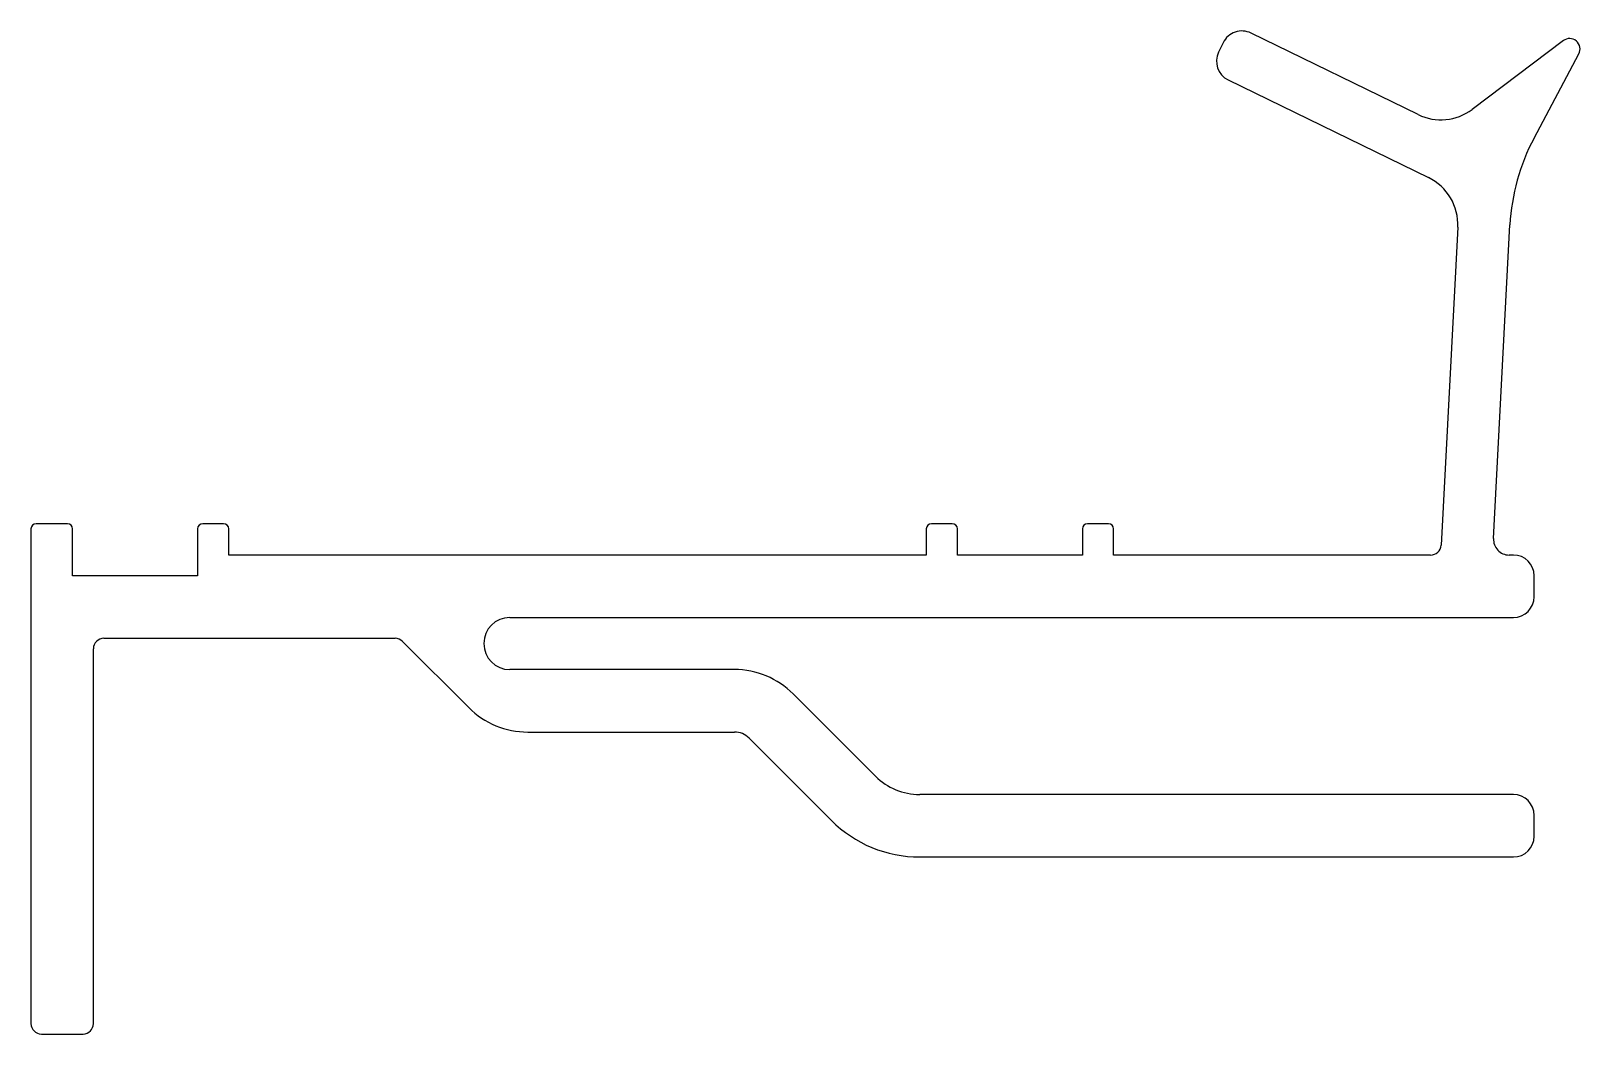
# Model space of a CAD drawing. Extents: x 488.2 to 562.6, y 2125.4 to 2173.5.
import ezdxf

# ---------------------------------------------------------------- set-up
doc = ezdxf.new("R2010")
doc.units = 0
doc.layers.get('0').update_dxf_attribs({"linetype": 'CONTINUOUS'})

msp = doc.modelspace()

# ---------------------------------------------------------------- linework, layer by layer
for p, q in [((554.784, 2169.513), (546.763, 2173.426)), ((545.426, 2172.965), (545.206, 2172.516)), ((561.763, 2173.063), (557.384, 2169.764)), ((560.355, 2168.385), (562.505, 2172.429)), ((545.667, 2171.179), (555.288, 2166.486)), ((556.689, 2164.108), (555.889, 2148.838)), ((558.409, 2149.153), (559.198, 2164.213)), ((488.164, 2149.614), (488.164, 2125.864)), ((489.914, 2149.864), (488.414, 2149.864)), ((490.164, 2147.364), (490.164, 2149.614)), ((496.164, 2149.614), (496.164, 2147.364)), ((497.414, 2149.864), (496.414, 2149.864)), ((497.664, 2148.364), (497.664, 2149.614)), ((531.164, 2149.614), (531.164, 2148.364)), ((532.414, 2149.864), (531.414, 2149.864)), ((532.664, 2148.364), (532.664, 2149.614)), ((538.664, 2149.614), (538.664, 2148.364)), ((539.914, 2149.864), (538.914, 2149.864)), ((540.164, 2148.364), (540.164, 2149.614)), ((531.164, 2148.364), (497.664, 2148.364)), ((538.664, 2148.364), (532.664, 2148.364)), ((555.389, 2148.364), (540.164, 2148.364)), ((559.364, 2148.364), (559.158, 2148.364)), ((496.164, 2147.364), (490.164, 2147.364)), ((560.364, 2146.364), (560.364, 2147.364)), ((511.164, 2145.364), (559.364, 2145.364)), ((491.664, 2144.364), (505.657, 2144.364)), ((506.01, 2144.218), (509.192, 2141.036)), ((491.164, 2125.864), (491.164, 2143.864)), ((521.95, 2142.864), (511.164, 2142.864)), ((528.728, 2137.743), (524.778, 2141.692)), ((512.021, 2139.864), (521.95, 2139.864)), ((522.657, 2139.571), (526.607, 2135.621)), ((559.364, 2136.864), (530.849, 2136.864)), ((560.364, 2134.864), (560.364, 2135.864)), ((530.849, 2133.864), (559.364, 2133.864)), ((488.664, 2125.364), (490.664, 2125.364))]:
    msp.add_line(p, q)
for centre, radius, start, end in [((546.324, 2172.527), 1, 64, 154), ((546.105, 2172.077), 1, 154, 244), ((562.064, 2172.664), 0.5, 332, 127), ((555.88, 2171.76), 2.5, 244, 307), ((569.184, 2163.69), 10, 152, 177), ((554.193, 2164.239), 2.5, 357, 64), ((488.414, 2149.614), 0.25, 90, 180), ((489.914, 2149.614), 0.25, 0, 90), ((496.414, 2149.614), 0.25, 90, 180), ((497.414, 2149.614), 0.25, 0, 90), ((531.414, 2149.614), 0.25, 90, 180), ((532.414, 2149.614), 0.25, 0, 90), ((538.914, 2149.614), 0.25, 90, 180), ((539.914, 2149.614), 0.25, 0, 90), ((555.389, 2148.864), 0.5, 270, 357), ((559.158, 2149.114), 0.75, 177, 270), ((559.364, 2147.364), 1, 0, 90), ((559.364, 2146.364), 1, 270, 0), ((511.164, 2144.114), 1.25, 90, 270), ((491.664, 2143.864), 0.5, 90, 180), ((505.657, 2143.864), 0.5, 45, 90), ((521.95, 2138.864), 4, 45, 90), ((512.021, 2143.864), 4, 225, 270), ((521.95, 2138.864), 1, 45, 90), ((530.849, 2139.864), 3, 225, 270), ((559.364, 2135.864), 1, 0, 90), ((530.849, 2139.864), 6, 225, 270), ((559.364, 2134.864), 1, 270, 0), ((488.664, 2125.864), 0.5, 180, 270), ((490.664, 2125.864), 0.5, 270, 360)]:
    msp.add_arc(centre, radius, start, end)

doc.saveas('drawing.dxf')
